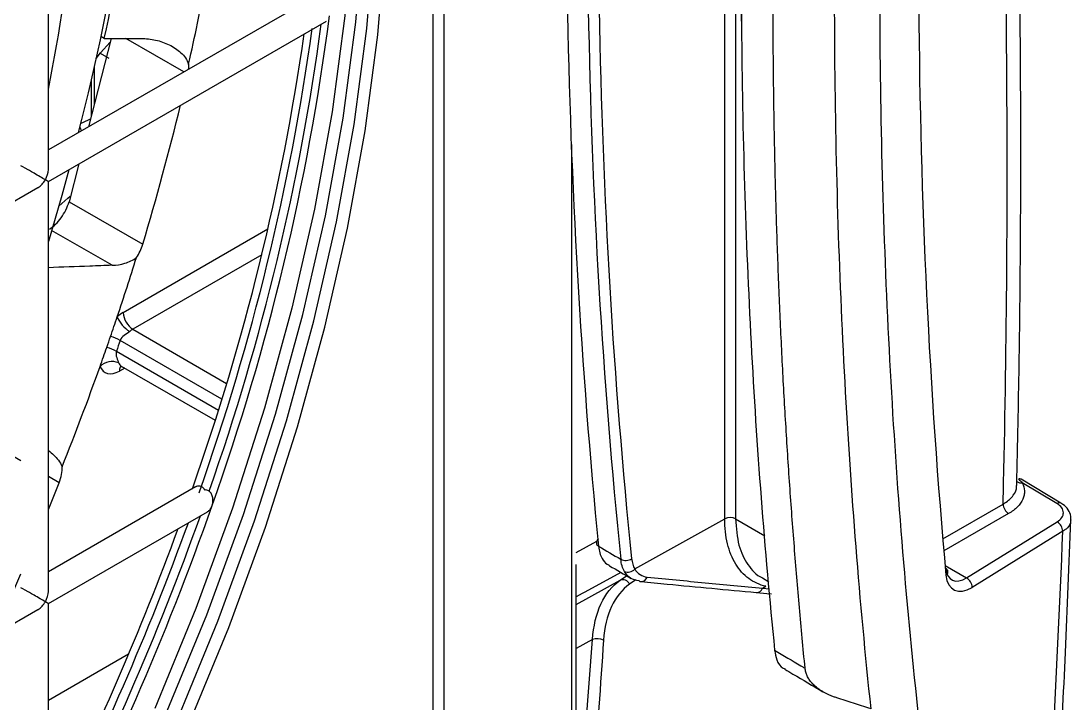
# Model space of a CAD drawing. Extents: x 14.8 to 109.8, y 1.6 to 86.6.
# Drawn here: x 26.582 to 28.612, y 67.01 to 68.33 of the extents above; entities that cross this region are included whole.
import ezdxf

# ---------------------------------------------------------------- set-up
doc = ezdxf.new("R2010")
doc.units = 0
doc.header["$MEASUREMENT"] = 0
doc.layers.add('OBJECT', color=7, linetype='CONTINUOUS')

msp = doc.modelspace()

# ---------------------------------------------------------------- linework, layer by layer
at = {"layer": 'OBJECT'}
for p, q in [((27.3789, 65.9685), (27.3789, 70.795)), ((27.4001, 65.9562), (27.4001, 70.8044)), ((27.9428, 67.3664), (27.9428, 69.5896)), ((27.9638, 69.5895), (27.9638, 67.3663)), ((26.6346, 68.0422), (26.6346, 68.8356)), ((27.1426, 68.3735), (26.6346, 68.0802)), ((26.6346, 68.0191), (27.1725, 68.3296)), ((26.7563, 68.296), (26.7121, 68.125)), ((26.7428, 68.296), (26.7362, 68.2998)), ((26.8965, 68.2314), (26.7847, 68.2959)), ((26.7347, 68.2673), (26.7515, 68.2576)), ((26.7232, 68.24), (26.7232, 68.1678)), ((26.7173, 68.2144), (26.7173, 68.1452)), ((27.6461, 68.091), (27.6461, 65.886)), ((26.6935, 68.0531), (26.6746, 67.9799)), ((26.6346, 67.2256), (26.6346, 68.0191)), ((25.9274, 67.6109), (26.6145, 68.0075)), ((26.6746, 67.9799), (26.8171, 67.8976)), ((26.7578, 67.857), (26.6409, 67.9244)), ((26.7792, 67.7657), (27.0592, 67.9273)), ((27.0473, 67.8771), (26.798, 67.7332)), ((26.798, 67.7332), (26.9794, 67.6285)), ((26.9701, 67.5981), (26.7734, 67.7117)), ((26.7663, 67.6905), (26.9635, 67.5766)), ((26.7826, 67.6578), (26.7719, 67.6521)), ((26.7756, 67.6619), (26.9572, 67.557)), ((26.5816, 67.4786), (26.516, 67.5165)), ((26.6554, 67.436), (26.6346, 67.448)), ((28.5929, 67.3967), (28.5162, 67.4428)), ((26.9192, 67.428), (26.6346, 67.2636)), ((28.5852, 67.3961), (28.5182, 67.4363)), ((28.3644, 67.3275), (28.481, 67.3948)), ((26.6346, 67.2025), (26.9421, 67.3801)), ((27.7687, 67.2693), (27.9428, 67.3664)), ((27.9638, 67.3663), (28.0205, 67.3335)), ((28.4916, 67.3765), (28.3664, 67.3042)), ((28.4105, 67.252), (28.5856, 67.3603)), ((28.5965, 67.3422), (28.4215, 67.2338)), ((27.6554, 67.3011), (27.6951, 67.3229)), ((27.6555, 65.899), (27.6555, 67.2777)), ((28.3689, 67.276), (28.4105, 67.252)), ((27.6555, 67.2009), (27.7403, 67.2475)), ((27.7403, 67.2475), (27.7528, 67.2563)), ((27.771, 67.2485), (27.7587, 67.2398)), ((28.0155, 67.2519), (28.028, 67.2447)), ((28.0036, 67.2238), (28.0041, 67.2238)), ((28.0159, 67.2321), (28.0224, 67.2358)), ((28.0159, 67.2321), (28.0292, 67.2309)), ((26.6346, 66.6745), (26.6346, 67.2025)), ((25.9274, 66.7943), (26.6145, 67.191)), ((27.6871, 67.1327), (27.6555, 67.1153)), ((27.6555, 66.7156), (27.6871, 67.1327)), ((26.7897, 67.1043), (26.6346, 67.0147))]:
    msp.add_line(p, q, dxfattribs=at)
at = {"layer": 'OBJECT', "flags": 128}
for points in [[(26.5858, 70.1664), (26.6572, 70.1179), (26.7526, 70.0387), (26.8402, 69.9481), (26.9196, 69.8465), (26.9905, 69.7342), (27.0526, 69.6119), (27.1056, 69.48), (27.1492, 69.339), (27.1834, 69.1896), (27.2079, 69.0324), (27.2226, 68.8681), (27.2275, 68.6973), (27.2226, 68.5209), (27.2079, 68.3396), (27.1834, 68.1541), (27.1492, 67.9653), (27.1056, 67.7739), (27.0526, 67.5808), (26.9905, 67.3868), (26.9196, 67.1927), (26.8402, 66.9994)], [(25.5454, 65.1385), (25.6893, 65.2719), (25.8301, 65.4144), (25.9671, 65.5651), (26.0997, 65.7235), (26.2274, 65.889), (26.3496, 66.0607), (26.4659, 66.238), (26.5757, 66.42), (26.6785, 66.6061), (26.7739, 66.7954), (26.8614, 66.9872), (26.9409, 67.1805), (27.0118, 67.3745), (27.0738, 67.5686), (27.1268, 67.7617), (27.1704, 67.953), (27.2046, 68.1419), (27.2291, 68.3274), (27.2438, 68.5087), (27.2487, 68.6851)], [(25.5667, 65.1262), (25.7106, 65.2597), (25.8513, 65.4021), (25.9883, 65.5529), (26.1209, 65.7113), (26.2486, 65.8767), (26.3709, 66.0484), (26.4871, 66.2257), (26.5969, 66.4078), (26.6997, 66.5939), (26.7951, 66.7832), (26.8827, 66.9749), (26.9621, 67.1682), (27.033, 67.3623), (27.095, 67.5563), (27.148, 67.7494), (27.1917, 67.9408), (27.2258, 68.1296), (27.2503, 68.3151), (27.265, 68.4964), (27.27, 68.6728)], [(25.5879, 65.114), (25.7318, 65.2475), (25.8725, 65.3899), (26.0095, 65.5406), (26.1421, 65.699), (26.2698, 65.8645), (26.3921, 66.0362), (26.5083, 66.2135), (26.6181, 66.3955), (26.7209, 66.5816), (26.8163, 66.7709), (26.9039, 66.9627), (26.9833, 67.156), (27.0542, 67.3501), (27.1162, 67.5441), (27.1692, 67.7372), (27.2129, 67.9286), (27.247, 68.1174), (27.2715, 68.3029), (27.2863, 68.4842), (27.2912, 68.6606)], [(26.727, 68.257), (26.7354, 68.2683), (26.7543, 68.2886)], [(26.7154, 68.1397), (26.7006, 68.1328), (26.6974, 68.1316)], [(26.6989, 68.1173), (26.6966, 68.1225), (26.6957, 68.1248)], [(26.6741, 68.0419), (26.6604, 67.9922), (26.6346, 67.9032)], [(26.6545, 67.9711), (26.6722, 67.9872), (26.6767, 67.9906)], [(26.7752, 67.6623), (26.7752, 67.6623), (26.7735, 67.6596), (26.7724, 67.6561), (26.7719, 67.6521)], [(27.7417, 67.2628), (27.6718, 67.2246), (27.6669, 67.2219), (27.6555, 67.2157)], [(27.777, 67.2462), (27.7791, 67.2453), (27.7809, 67.2449)], [(28.0041, 67.2238), (28.0244, 67.222), (28.033, 67.2212)], [(28.2257, 66.9987), (28.2196, 67.0006), (28.1596, 67.0199)]]:
    msp.add_lwpolyline(points, dxfattribs=at)
at = {"layer": 'OBJECT'}
for centre, radius, start, end in [((22.548, 69.1831), 4.2807, 345.5358, 356.7954), ((23.269, 68.8753), 3.4331, 348.615, 359.9883), ((22.3973, 69.2308), 4.4449, 347.8595, 351.7475), ((22.6522, 68.9225), 4.5633, 340.4059, 352.6624), ((22.6065, 68.9443), 4.5816, 340.5262, 352.1042), ((22.636, 68.9319), 4.567, 340.6675, 352.3479), ((22.5845, 68.9545), 4.591, 340.5326, 351.8635), ((26.8237, 67.78), 0.0603, 202.1577, 238.1084), ((26.8212, 67.7682), 0.042, 183.5221, 236.478), ((26.7321, 67.6375), 0.0849, 60.9348, 74.435), ((26.7242, 67.6147), 0.0867, 60.918, 74.3076), ((26.7573, 67.639), 0.0318, 65.423, 135.6792), ((28.5131, 67.4371), 0.00653, 61.2139, 111.4959), ((28.5154, 67.4494), 0.0134, 233.5551, 282.2595), ((21.7475, 69.2238), 5.5167, 332.2266, 340.6086), ((28.5041, 67.3959), 0.0231, 182.6058, 237.3942), ((28.5896, 67.3896), 0.0078, 65.9146, 124.4074), ((21.7348, 69.2317), 5.5167, 332.6433, 340.3032), ((27.9532, 67.3457), 0.0231, 62.6558, 116.7664), ((28.5742, 67.3411), 0.0224, 2.8622, 59.4275), ((21.7198, 69.2409), 5.5165, 332.9889, 340.0522), ((21.7285, 69.2393), 5.4931, 333.269, 339.8542), ((27.7019, 67.3201), 0.0075, 117.41, 244.6975), ((27.7511, 67.307), 0.0212, 243.5558, 302.9879), ((27.7556, 67.28), 0.0169, 245.8393, 320.5953), ((28.367, 67.2638), 0.00742, 298.5151, 65.1103), ((27.7454, 67.234), 0.0145, 23.9164, 110.7356), ((27.781, 67.2572), 0.0123, 269.4025, 342.772), ((28.3991, 67.2327), 0.0224, 2.8617, 59.427), ((28.0042, 67.236), 0.0123, 269.453, 341.3233), ((27.6964, 67.1096), 0.0249, 61.7457, 112.0506)]:
    msp.add_arc(centre, radius, start, end, dxfattribs=at)
for centre, major_axis, ratio, start_param, end_param in [((38.3582, 74.6714), (6.9826, 12.9557), 0.556891, 2.253226, 2.442489), ((38.0577, 74.8465), (7.3063, 13.1016), 0.567229, 2.277347, 2.45738), ((38.4683, 74.6094), (7.6987, 12.8749), 0.587359, 2.294793, 2.474866), ((38.4787, 74.6032), (7.6912, 12.862), 0.587369, 2.294803, 2.474876), ((24.4484, 67.6991), (1.8281, 3.0561), 0.587367, 5.220057, 5.269598), ((26.8628, 68.2178), (0.0308, 0.0515), 0.587369, 5.403837, 5.602408), ((24.4037, 67.6742), (1.8606, 3.1114), 0.587369, 5.117967, 5.200033), ((26.6016, 68.0381), (0.02, -0.0115), 0.00007, 1.881893, 3.141552), ((26.6146, 68.0306), (0.02, -0.0115), 0.00007, 0.785439, 3.141552), ((26.6146, 68.0306), (0.0141, 0.0245), 0.577335, 4.71243, 5.497828), ((26.6146, 68.0306), (0.0141, 0.0245), 0.577335, 3.92695, 4.71243), ((26.6146, 68.0306), (0.02, -0.0115), 0.00007, 0.000041, 0.785439), ((26.7771, 67.8939), (0.0308, 0.0515), 0.587369, 4.635485, 5.117967), ((24.4484, 67.6991), (1.8281, 3.0561), 0.587367, 5.068206, 5.103634), ((24.4484, 67.6991), (1.8281, 3.0561), 0.587367, 5.056486, 5.068206), ((26.7799, 67.7199), (0.029, 0.0485), 0.587369, 0.811807, 1.096365), ((26.7983, 67.7089), (0.0158, 0.0255), 0.596029, 0.820317, 1.104876), ((24.4484, 67.6991), (1.8281, 3.0561), 0.587367, 5.049968, 5.056486), ((24.4484, 67.6991), (1.8281, 3.0561), 0.587367, 5.038566, 5.049968), ((26.7911, 67.6876), (0.0158, 0.0255), 0.596029, 2.731018, 3.15914), ((24.4484, 67.6991), (1.8281, 3.0561), 0.587367, 4.978629, 5.038566), ((26.7727, 67.6986), (0.029, 0.0485), 0.587369, 2.722508, 3.918493), ((26.6181, 67.4399), (0.0308, 0.0515), 0.587369, 4.977871, 5.575125), ((24.4037, 67.6742), (1.8606, 3.1114), 0.587369, 4.962237, 4.977871), ((24.4037, 67.6742), (1.8606, 3.1114), 0.587369, 4.913186, 4.924247), ((28.4105, 67.301), (0.0281, 0.053), 0.551675, 2.438776, 3.906921), ((28.4215, 67.295), (0.0356, 0.066), 0.556891, 2.442489, 3.910633), ((26.6016, 67.2215), (0.02, -0.0115), 0.00007, 1.881893, 3.141552), ((26.6146, 67.2141), (0.02, -0.0115), 0.00007, 0.785439, 3.141552), ((26.6146, 67.2141), (0.0141, 0.0245), 0.577335, 4.71243, 5.497828), ((26.6146, 67.2141), (0.0141, 0.0245), 0.577335, 3.92695, 4.71243), ((26.6146, 67.2141), (0.02, -0.0115), 0.00007, 0.000041, 0.785439)]:
    msp.add_ellipse(centre, major_axis=major_axis, ratio=ratio, start_param=start_param, end_param=end_param, dxfattribs=at)
for points, knots in [([(23.2422, 68.2815), (23.2592, 68.2948), (23.4529, 68.446), (23.8248, 68.7266), (24.36, 69.1065), (24.8974, 69.4636), (25.4362, 69.7974), (25.9756, 70.1076), (26.5148, 70.3938), (27.0529, 70.655), (27.5895, 70.893), (27.9451, 71.0303), (28.1228, 71.099)], [0, 0, 0, 0, 0.010564, 0.120488, 0.230452, 0.340376, 0.4503, 0.560264, 0.670188, 0.780112, 0.890076, 1, 1, 1, 1]), ([(28.2987, 69.721), (28.2784, 69.4796), (28.2635, 69.241), (28.2448, 68.7698), (28.241, 68.5374), (28.2442, 68.0792), (28.2513, 67.8535), (28.2763, 67.4103), (28.2943, 67.1925), (28.3178, 66.9786)], [0, 0, 0, 0, 0.25, 0.25, 0.5, 0.5, 0.75, 0.75, 1, 1, 1, 1]), ([(28.2257, 66.9986), (28.2038, 67.206), (28.187, 67.4169), (28.1637, 67.846), (28.1571, 68.0643), (28.154, 68.5072), (28.1575, 68.7318), (28.1748, 69.1868), (28.1885, 69.4171), (28.2073, 69.65)], [0, 0, 0, 0, 0.25, 0.25, 0.5, 0.5, 0.75, 0.75, 1, 1, 1, 1]), ([(28.5074, 67.4311), (28.508, 67.4563), (28.5122, 67.6344), (28.5164, 67.9718), (28.5143, 68.441), (28.5032, 68.9147), (28.4867, 69.3141), (28.4723, 69.5537), (28.4672, 69.6384)], [0, 0, 0, 0, 0.0334, 0.236396, 0.450087, 0.665779, 0.881922, 1, 1, 1, 1]), ([(28.481, 67.3948), (28.4814, 67.4083), (28.4882, 67.6967), (28.4922, 68.279), (28.4751, 69.0065), (28.4489, 69.4564), (28.4393, 69.6212)], [0, 0, 0, 0, 0.017642, 0.379151, 0.772698, 1, 1, 1, 1]), ([(27.9751, 68.3296), (27.975, 68.3322), (27.9688, 68.5375), (27.9794, 68.9571), (28.0051, 69.3813), (28.0179, 69.592)], [0, 0, 0, 0, 0.006599, 0.506683, 1, 1, 1, 1]), ([(28.0187, 69.5913), (27.9862, 69.1575), (27.9716, 68.7335), (27.9768, 68.1122), (27.983, 67.9078), (28.0043, 67.5053), (28.0195, 67.3071), (28.0392, 67.112)], [0, 0, 0, 0, 0.5, 0.5, 0.75, 0.75, 1, 1, 1, 1]), ([(28.0981, 67.0772), (28.0962, 67.0967), (28.0924, 67.1357), (28.0871, 67.1945), (28.0821, 67.2534), (28.0773, 67.3125), (28.0727, 67.3719), (28.0685, 67.4314), (28.0644, 67.4911), (28.0607, 67.551), (28.0572, 67.611), (28.054, 67.6713), (28.0511, 67.7317), (28.0484, 67.7924), (28.046, 67.8531), (28.0438, 67.9141), (28.0419, 67.9753), (28.0403, 68.0366), (28.039, 68.0981), (28.0379, 68.1598), (28.0371, 68.2216), (28.0365, 68.2836), (28.0362, 68.3458), (28.0362, 68.4081), (28.0364, 68.4706), (28.0369, 68.5332), (28.0377, 68.5961), (28.0387, 68.659), (28.04, 68.7222), (28.0416, 68.7855), (28.0434, 68.8489), (28.0455, 68.9125), (28.0479, 68.9762), (28.0505, 69.0401), (28.0534, 69.1041), (28.0565, 69.1683), (28.0599, 69.2326), (28.0636, 69.2971), (28.0676, 69.3617), (28.0718, 69.4264), (28.0762, 69.4913), (28.0794, 69.5347), (28.081, 69.5563)], [0, 0, 0, 0, 0.025007, 0.050014, 0.07502, 0.100026, 0.125031, 0.150036, 0.175041, 0.200045, 0.22505, 0.250053, 0.275057, 0.30006, 0.325062, 0.350064, 0.375066, 0.400068, 0.425069, 0.45007, 0.47507, 0.50007, 0.52507, 0.55007, 0.575069, 0.600067, 0.625066, 0.650064, 0.675061, 0.700059, 0.725056, 0.750052, 0.775049, 0.800045, 0.82504, 0.850036, 0.87503, 0.900025, 0.925019, 0.950013, 0.975007, 1, 1, 1, 1]), ([(26.8139, 68.2959), (26.8234, 68.2959), (26.8329, 68.2948), (26.8511, 68.2907), (26.86, 68.2877), (26.8767, 68.2796), (26.8843, 68.2745), (26.8942, 68.2652), (26.8972, 68.2618), (26.9022, 68.2545), (26.9043, 68.2506), (26.9058, 68.2465)], [0, 0, 0, 0, 0.25, 0.25, 0.5, 0.5, 0.75, 0.75, 0.875, 0.875, 1, 1, 1, 1]), ([(26.6366, 67.9269), (26.6447, 67.9319), (26.6526, 67.9396), (26.6661, 67.9584), (26.6714, 67.9692), (26.6746, 67.9799)], [0, 0, 0, 0, 0.5, 0.5, 1, 1, 1, 1]), ([(26.7578, 67.857), (26.7662, 67.8573), (26.7745, 67.8585), (26.7865, 67.8621), (26.7905, 67.8636), (26.798, 67.8673), (26.8016, 67.8694), (26.8049, 67.8719)], [0, 0, 0, 0, 0.5, 0.5, 0.75, 0.75, 1, 1, 1, 1]), ([(26.7578, 67.857), (26.7434, 67.8564), (26.7023, 67.8549), (26.6612, 67.8533), (26.6346, 67.8523)], [0, 0, 0, 0, 0.3504313, 1, 1, 1, 1]), ([(26.7918, 67.7288), (26.7887, 67.726), (26.7848, 67.7237), (26.778, 67.7186), (26.7747, 67.7157), (26.7734, 67.7117)], [0, 0, 0, 0, 0.5, 0.5, 1, 1, 1, 1]), ([(26.7663, 67.6905), (26.765, 67.6865), (26.7656, 67.6822), (26.7678, 67.6744), (26.7694, 67.6706), (26.7705, 67.6679)], [0, 0, 0, 0, 0.5, 0.5, 1, 1, 1, 1]), ([(26.7735, 67.6627), (26.7734, 67.6627), (26.7728, 67.6626), (26.7759, 67.662), (26.7764, 67.6613), (26.7766, 67.661)], [0, 0, 0, 0, 0.109935, 0.619991, 1, 1, 1, 1]), ([(26.6346, 67.4987), (26.6416, 67.4929), (26.6526, 67.484), (26.6589, 67.4716), (26.6612, 67.4673)], [0, 0, 0, 0, 0.64542, 1, 1, 1, 1]), ([(26.9369, 67.4221), (26.9367, 67.4225), (26.9358, 67.4249), (26.9326, 67.4277), (26.928, 67.4299), (26.9233, 67.43), (26.9206, 67.4285), (26.9193, 67.4279)], [0, 0, 0, 0, 0.047058, 0.312059, 0.553711, 0.79017, 1, 1, 1, 1]), ([(26.9513, 67.3922), (26.9513, 67.3923), (26.9523, 67.395), (26.9533, 67.4007), (26.9526, 67.409), (26.9498, 67.4158), (26.9456, 67.4203), (26.9412, 67.4224), (26.9383, 67.4222), (26.937, 67.4221)], [0, 0, 0, 0, 0.012297, 0.208432, 0.403043, 0.581965, 0.740399, 0.884874, 1, 1, 1, 1]), ([(28.481, 67.3948), (28.4822, 67.3956), (28.4904, 67.4005), (28.5015, 67.4115), (28.5085, 67.4239), (28.507, 67.4304), (28.5069, 67.4311)], [0, 0, 0, 0, 0.074309, 0.511099, 0.947759, 1, 1, 1, 1]), ([(28.5182, 67.4363), (28.5209, 67.4311), (28.5222, 67.4258), (28.5225, 67.4177), (28.5222, 67.4149), (28.5211, 67.4096), (28.5203, 67.4069), (28.5168, 67.3991), (28.5132, 67.394), (28.504, 67.3847), (28.4983, 67.3803), (28.4916, 67.3765)], [0, 0, 0, 0, 0.25, 0.25, 0.375, 0.375, 0.5, 0.5, 0.75, 0.75, 1, 1, 1, 1]), ([(26.942, 67.3803), (26.9427, 67.3806), (26.9451, 67.3818), (26.9485, 67.3858), (26.9503, 67.39), (26.9513, 67.3922)], [0, 0, 0, 0, 0.158928, 0.572866, 1, 1, 1, 1]), ([(28.5856, 67.3603), (28.5934, 67.3652), (28.5978, 67.3717), (28.5976, 67.3815), (28.5965, 67.3848), (28.5922, 67.3909), (28.5891, 67.3937), (28.5852, 67.3961)], [0, 0, 0, 0, 0.5, 0.5, 0.75, 0.75, 1, 1, 1, 1]), ([(28.6119, 67.3646), (28.6121, 67.3668), (28.6129, 67.3736), (28.6073, 67.3843), (28.6, 67.3926), (28.594, 67.3957), (28.5926, 67.3964)], [0, 0, 0, 0, 0.168401, 0.521978, 0.889195, 1, 1, 1, 1]), ([(28.0224, 67.2358), (28.0102, 67.2385), (27.9989, 67.2437), (27.9841, 67.2546), (27.9796, 67.2587), (27.9712, 67.2681), (27.9673, 67.2733), (27.9604, 67.2846), (27.9574, 67.2908), (27.9521, 67.3038), (27.9499, 67.3109), (27.9463, 67.3256), (27.945, 67.3333), (27.9432, 67.3494), (27.9428, 67.3577), (27.9428, 67.3664)], [0, 0, 0, 0, 0.25, 0.25, 0.375, 0.375, 0.5, 0.5, 0.625, 0.625, 0.75, 0.75, 0.875, 0.875, 1, 1, 1, 1]), ([(27.9638, 67.3663), (27.965, 67.3485), (27.9674, 67.3141), (27.9864, 67.2767), (28.0035, 67.2568), (28.0152, 67.2522), (28.0156, 67.252)], [0, 0, 0, 0, 0.344821, 0.666559, 0.988627, 1, 1, 1, 1]), ([(28.4876, 65.5961), (28.4898, 65.6164), (28.5096, 65.8002), (28.5393, 66.1446), (28.5755, 66.6284), (28.5996, 67.0352), (28.6087, 67.2788), (28.6119, 67.3642)], [0, 0, 0, 0, 0.033804, 0.305905, 0.579196, 0.852519, 1, 1, 1, 1]), ([(28.6118, 67.3642), (28.6117, 67.3618), (28.6115, 67.3556), (28.6051, 67.348), (28.5987, 67.3436), (28.5965, 67.3422)], [0, 0, 0, 0, 0.294505, 0.766252, 1, 1, 1, 1]), ([(27.7057, 67.2896), (27.7084, 67.2852), (27.7118, 67.2796), (27.7175, 67.2778), (27.7188, 67.2774)], [0, 0, 0, 0, 0.7723194, 1, 1, 1, 1]), ([(27.7184, 67.2766), (27.7189, 67.2762), (27.7334, 67.2677), (27.748, 67.2592), (27.762, 67.251)], [0, 0, 0, 0, 0.037399, 1, 1, 1, 1]), ([(27.777, 67.2462), (27.7709, 67.2468), (27.7655, 67.2487), (27.7559, 67.2549), (27.7518, 67.2592), (27.7487, 67.2646)], [0, 0, 0, 0, 0.5, 0.5, 1, 1, 1, 1]), ([(27.7687, 67.2693), (27.7713, 67.2647), (27.7748, 67.261), (27.783, 67.2557), (27.7876, 67.2541), (27.7928, 67.2536)], [0, 0, 0, 0, 0.5, 0.5, 1, 1, 1, 1]), ([(27.6871, 67.1327), (27.6887, 67.1588), (27.6941, 67.1817), (27.7124, 67.2213), (27.7248, 67.2366), (27.7403, 67.2475)], [0, 0, 0, 0, 0.5, 0.5, 1, 1, 1, 1]), ([(27.7587, 67.2398), (27.744, 67.2296), (27.7324, 67.2151), (27.715, 67.1777), (27.7098, 67.1561), (27.7082, 67.1315)], [0, 0, 0, 0, 0.5, 0.5, 1, 1, 1, 1]), ([(27.7809, 67.2449), (27.7978, 67.2433), (27.8726, 67.236), (27.9464, 67.2292), (28.0037, 67.224)], [0, 0, 0, 0, 0.225251, 1, 1, 1, 1]), ([(27.7928, 67.2536), (27.8302, 67.2499), (27.8675, 67.2463), (27.9419, 67.2391), (27.9791, 67.2356), (28.0159, 67.2321)], [0, 0, 0, 0, 0.5, 0.5, 1, 1, 1, 1]), ([(27.7082, 67.1315), (27.6964, 66.9584), (27.6815, 66.7394), (27.66, 66.5174), (27.6555, 66.4708)], [0, 0, 0, 0, 0.790422, 1, 1, 1, 1]), ([(28.0392, 67.112), (28.0561, 67.102), (28.073, 67.092), (28.09, 67.082), (28.0907, 67.0815), (28.0915, 67.0811), (28.0923, 67.0806), (28.0942, 67.0795), (28.0962, 67.0783), (28.0981, 67.0772)], [0.000717732, 0.000717732, 0.000717732, 0.000717732, 0.00254, 0.00254, 0.00254, 0.002624813, 0.002624813, 0.002624813, 0.002831598, 0.002831598, 0.002831598, 0.002831598]), ([(28.0392, 67.112), (28.0404, 67.1057), (28.0431, 67.0915), (28.0506, 67.0789), (28.058, 67.0765), (28.0593, 67.0761)], [0, 0, 0, 0, 0.392572, 0.895722, 1, 1, 1, 1]), ([(28.1596, 67.0199), (28.1574, 67.0206), (28.1532, 67.0221), (28.1471, 67.0245), (28.1413, 67.0271), (28.136, 67.0298), (28.131, 67.0326), (28.1264, 67.0356), (28.1221, 67.0387), (28.117, 67.0428), (28.1115, 67.0482), (28.1061, 67.0551), (28.102, 67.0623), (28.0992, 67.0697), (28.0985, 67.0747), (28.0981, 67.0772)], [0, 0, 0, 0, 0.069694, 0.137226, 0.202633, 0.265954, 0.327234, 0.386522, 0.443872, 0.499344, 0.60571, 0.708292, 0.807726, 0.904711, 1, 1, 1, 1]), ([(28.0588, 67.0753), (28.0641, 67.0722), (28.0886, 67.0577), (28.1131, 67.0433), (28.1323, 67.0319)], [0, 0, 0, 0, 0.214264, 1, 1, 1, 1])]:
    msp.add_open_spline(points, degree=3, knots=knots, dxfattribs=at)
for points in [[(26.7428, 68.296), (26.7665, 68.296), (26.7902, 68.2959), (26.8139, 68.2959)], [(26.7734, 67.7117), (26.771, 67.7046), (26.7687, 67.6975), (26.7663, 67.6905)], [(28.5107, 67.4431), (28.5133, 67.441), (28.5159, 67.4387), (28.5182, 67.4363)], [(28.4719, 65.5786), (28.5326, 66.1761), (28.5742, 66.7644), (28.5965, 67.3422)], [(27.6987, 67.3133), (27.713, 67.3049), (27.7273, 67.2965), (27.7417, 67.2881)], [(27.6987, 67.3133), (27.6996, 67.3041), (27.7019, 67.2961), (27.7057, 67.2896)], [(27.7487, 67.2646), (27.7449, 67.2711), (27.7426, 67.279), (27.7417, 67.2881)], [(27.7626, 67.2893), (27.7634, 67.2815), (27.7654, 67.2749), (27.7687, 67.2693)]]:
    msp.add_open_spline(points, degree=3, dxfattribs=at)

doc.saveas('drawing.dxf')
